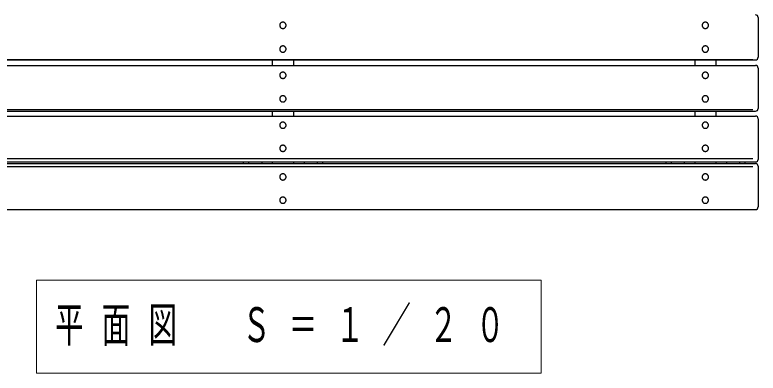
# Model space of a CAD drawing. Units: millimetres on the paper, scale 1:20. Extents: x -365 to 0, y -5 to 257.
# Drawn here: x -285.2 to -214.8, y 180.5 to 214.4 of the extents above; entities that cross this region are included whole.
import ezdxf

# ---------------------------------------------------------------- set-up
doc = ezdxf.new("R2010")
doc.units = ezdxf.units.MM
doc.layers.add('LY_1', color=7, linetype='Continuous', lineweight=25)
doc.styles.add('ＭＳ ゴシック', font='')
doc.styles.get('ＭＳ ゴシック').set_extended_font_data('MS Gothic')

msp = doc.modelspace()

# ---------------------------------------------------------------- linework, layer by layer
at = {"layer": 'LY_1'}
for p, q in [((-214.846, 214.162), (-214.846, 210.396)), ((-304.596, 210.146), (-215.096, 210.146)), ((-304.346, 210.174), (-215.346, 210.174)), ((-260.846, 210.146), (-260.846, 209.625)), ((-258.846, 210.146), (-258.846, 209.625)), ((-220.846, 210.146), (-220.846, 209.625)), ((-218.846, 210.146), (-218.846, 209.625)), ((-304.596, 209.625), (-215.096, 209.625)), ((-214.846, 209.375), (-214.846, 205.546)), ((-304.596, 205.296), (-215.096, 205.296)), ((-304.596, 204.835), (-215.096, 204.835)), ((-304.346, 205.469), (-215.346, 205.469)), ((-260.846, 205.296), (-260.846, 204.835)), ((-258.846, 205.296), (-258.846, 204.835)), ((-220.846, 205.296), (-220.846, 204.835)), ((-218.846, 205.296), (-218.846, 204.835)), ((-214.846, 204.585), (-214.846, 200.736)), ((-304.346, 200.805), (-215.346, 200.805)), ((-304.596, 200.486), (-215.096, 200.486)), ((-304.596, 200.331), (-215.096, 200.331)), ((-304.346, 200.047), (-215.346, 200.047)), ((-263.596, 200.486), (-263.596, 200.331)), ((-263.096, 200.486), (-263.096, 200.331)), ((-261.846, 200.486), (-261.846, 200.331)), ((-260.846, 200.486), (-260.846, 200.331)), ((-258.846, 200.486), (-258.846, 200.331)), ((-257.846, 200.486), (-257.846, 200.331)), ((-256.596, 200.486), (-256.596, 200.331)), ((-256.096, 200.486), (-256.096, 200.331)), ((-223.596, 200.486), (-223.596, 200.331)), ((-223.096, 200.486), (-223.096, 200.331)), ((-221.846, 200.486), (-221.846, 200.331)), ((-220.846, 200.486), (-220.846, 200.331)), ((-218.846, 200.486), (-218.846, 200.331)), ((-217.846, 200.486), (-217.846, 200.331)), ((-216.596, 200.486), (-216.596, 200.331)), ((-216.096, 200.486), (-216.096, 200.331)), ((-214.846, 200.081), (-214.846, 196.233)), ((-304.596, 195.983), (-215.096, 195.983))]:
    msp.add_line(p, q, dxfattribs=at)
at = {"layer": 'LY_1', "lineweight": 13}
for p, q in [((-283.182, 189.297), (-283.182, 180.497)), ((-235.382, 189.297), (-283.182, 189.297)), ((-235.382, 180.497), (-235.382, 189.297)), ((-283.182, 180.497), (-235.382, 180.497))]:
    msp.add_line(p, q, dxfattribs=at)
at = {"layer": 'LY_1'}
for points in [[(-259.546, 213.423), (-259.547, 213.449), (-259.55, 213.475), (-259.556, 213.501), (-259.564, 213.526), (-259.574, 213.55), (-259.586, 213.573), (-259.6, 213.595), (-259.616, 213.616), (-259.634, 213.635), (-259.653, 213.653), (-259.674, 213.669), (-259.696, 213.683), (-259.719, 213.695), (-259.743, 213.705), (-259.768, 213.713), (-259.794, 213.718), (-259.82, 213.722), (-259.846, 213.723), (-259.872, 213.722), (-259.898, 213.718), (-259.924, 213.713), (-259.949, 213.705), (-259.973, 213.695), (-259.996, 213.683), (-260.018, 213.669), (-260.039, 213.653), (-260.058, 213.635), (-260.076, 213.616), (-260.092, 213.595), (-260.106, 213.573), (-260.118, 213.55), (-260.128, 213.526), (-260.136, 213.501), (-260.141, 213.475), (-260.145, 213.449), (-260.146, 213.423), (-260.145, 213.397), (-260.141, 213.371), (-260.136, 213.345), (-260.128, 213.32), (-260.118, 213.296), (-260.106, 213.273), (-260.092, 213.251), (-260.076, 213.23), (-260.058, 213.211), (-260.039, 213.193), (-260.018, 213.177), (-259.996, 213.163), (-259.973, 213.151), (-259.949, 213.141), (-259.924, 213.133), (-259.898, 213.128), (-259.872, 213.124), (-259.846, 213.123), (-259.82, 213.124), (-259.794, 213.128), (-259.768, 213.133), (-259.743, 213.141), (-259.719, 213.151), (-259.696, 213.163), (-259.674, 213.177), (-259.653, 213.193), (-259.634, 213.211), (-259.616, 213.23), (-259.6, 213.251), (-259.586, 213.273), (-259.574, 213.296), (-259.564, 213.32), (-259.556, 213.345), (-259.55, 213.371), (-259.547, 213.397)], [(-219.546, 213.423), (-219.547, 213.449), (-219.55, 213.475), (-219.556, 213.501), (-219.564, 213.526), (-219.574, 213.55), (-219.586, 213.573), (-219.6, 213.595), (-219.616, 213.616), (-219.634, 213.635), (-219.653, 213.653), (-219.674, 213.669), (-219.696, 213.683), (-219.719, 213.695), (-219.743, 213.705), (-219.768, 213.713), (-219.794, 213.718), (-219.82, 213.722), (-219.846, 213.723), (-219.872, 213.722), (-219.898, 213.718), (-219.924, 213.713), (-219.949, 213.705), (-219.973, 213.695), (-219.996, 213.683), (-220.018, 213.669), (-220.039, 213.653), (-220.058, 213.635), (-220.076, 213.616), (-220.092, 213.595), (-220.106, 213.573), (-220.118, 213.55), (-220.128, 213.526), (-220.136, 213.501), (-220.141, 213.475), (-220.145, 213.449), (-220.146, 213.423), (-220.145, 213.397), (-220.141, 213.371), (-220.136, 213.345), (-220.128, 213.32), (-220.118, 213.296), (-220.106, 213.273), (-220.092, 213.251), (-220.076, 213.23), (-220.058, 213.211), (-220.039, 213.193), (-220.018, 213.177), (-219.996, 213.163), (-219.973, 213.151), (-219.949, 213.141), (-219.924, 213.133), (-219.898, 213.128), (-219.872, 213.124), (-219.846, 213.123), (-219.82, 213.124), (-219.794, 213.128), (-219.768, 213.133), (-219.743, 213.141), (-219.719, 213.151), (-219.696, 213.163), (-219.674, 213.177), (-219.653, 213.193), (-219.634, 213.211), (-219.616, 213.23), (-219.6, 213.251), (-219.586, 213.273), (-219.574, 213.296), (-219.564, 213.32), (-219.556, 213.345), (-219.55, 213.371), (-219.547, 213.397)], [(-259.546, 211.173), (-259.547, 211.2), (-259.55, 211.226), (-259.556, 211.251), (-259.564, 211.276), (-259.574, 211.3), (-259.586, 211.323), (-259.6, 211.346), (-259.616, 211.366), (-259.634, 211.386), (-259.653, 211.403), (-259.674, 211.419), (-259.696, 211.433), (-259.719, 211.445), (-259.743, 211.455), (-259.768, 211.463), (-259.794, 211.469), (-259.82, 211.472), (-259.846, 211.473), (-259.872, 211.472), (-259.898, 211.469), (-259.924, 211.463), (-259.949, 211.455), (-259.973, 211.445), (-259.996, 211.433), (-260.018, 211.419), (-260.039, 211.403), (-260.058, 211.386), (-260.076, 211.366), (-260.092, 211.346), (-260.106, 211.323), (-260.118, 211.3), (-260.128, 211.276), (-260.136, 211.251), (-260.141, 211.226), (-260.145, 211.2), (-260.146, 211.173), (-260.145, 211.147), (-260.141, 211.121), (-260.136, 211.096), (-260.128, 211.071), (-260.118, 211.047), (-260.106, 211.024), (-260.092, 211.001), (-260.076, 210.981), (-260.058, 210.961), (-260.039, 210.944), (-260.018, 210.928), (-259.996, 210.914), (-259.973, 210.902), (-259.949, 210.892), (-259.924, 210.884), (-259.898, 210.878), (-259.872, 210.875), (-259.846, 210.874), (-259.82, 210.875), (-259.794, 210.878), (-259.768, 210.884), (-259.743, 210.892), (-259.719, 210.902), (-259.696, 210.914), (-259.674, 210.928), (-259.653, 210.944), (-259.634, 210.961), (-259.616, 210.981), (-259.6, 211.001), (-259.586, 211.024), (-259.574, 211.047), (-259.564, 211.071), (-259.556, 211.096), (-259.55, 211.121), (-259.547, 211.147)], [(-219.546, 211.173), (-219.547, 211.2), (-219.55, 211.226), (-219.556, 211.251), (-219.564, 211.276), (-219.574, 211.3), (-219.586, 211.323), (-219.6, 211.346), (-219.616, 211.366), (-219.634, 211.386), (-219.653, 211.403), (-219.674, 211.419), (-219.696, 211.433), (-219.719, 211.445), (-219.743, 211.455), (-219.768, 211.463), (-219.794, 211.469), (-219.82, 211.472), (-219.846, 211.473), (-219.872, 211.472), (-219.898, 211.469), (-219.924, 211.463), (-219.949, 211.455), (-219.973, 211.445), (-219.996, 211.433), (-220.018, 211.419), (-220.039, 211.403), (-220.058, 211.386), (-220.076, 211.366), (-220.092, 211.346), (-220.106, 211.323), (-220.118, 211.3), (-220.128, 211.276), (-220.136, 211.251), (-220.141, 211.226), (-220.145, 211.2), (-220.146, 211.173), (-220.145, 211.147), (-220.141, 211.121), (-220.136, 211.096), (-220.128, 211.071), (-220.118, 211.047), (-220.106, 211.024), (-220.092, 211.001), (-220.076, 210.981), (-220.058, 210.961), (-220.039, 210.944), (-220.018, 210.928), (-219.996, 210.914), (-219.973, 210.902), (-219.949, 210.892), (-219.924, 210.884), (-219.898, 210.878), (-219.872, 210.875), (-219.846, 210.874), (-219.82, 210.875), (-219.794, 210.878), (-219.768, 210.884), (-219.743, 210.892), (-219.719, 210.902), (-219.696, 210.914), (-219.674, 210.928), (-219.653, 210.944), (-219.634, 210.961), (-219.616, 210.981), (-219.6, 211.001), (-219.586, 211.024), (-219.574, 211.047), (-219.564, 211.071), (-219.556, 211.096), (-219.55, 211.121), (-219.547, 211.147)], [(-259.546, 208.692), (-259.547, 208.718), (-259.55, 208.744), (-259.556, 208.769), (-259.564, 208.794), (-259.574, 208.818), (-259.586, 208.841), (-259.6, 208.863), (-259.616, 208.884), (-259.634, 208.903), (-259.653, 208.92), (-259.674, 208.936), (-259.696, 208.95), (-259.719, 208.962), (-259.743, 208.972), (-259.768, 208.98), (-259.794, 208.985), (-259.82, 208.989), (-259.846, 208.99), (-259.872, 208.989), (-259.898, 208.985), (-259.924, 208.98), (-259.949, 208.972), (-259.973, 208.962), (-259.996, 208.95), (-260.018, 208.936), (-260.039, 208.92), (-260.058, 208.903), (-260.076, 208.884), (-260.092, 208.863), (-260.106, 208.841), (-260.118, 208.818), (-260.128, 208.794), (-260.136, 208.769), (-260.141, 208.744), (-260.145, 208.718), (-260.146, 208.692), (-260.145, 208.666), (-260.141, 208.641), (-260.136, 208.615), (-260.128, 208.59), (-260.118, 208.566), (-260.106, 208.543), (-260.092, 208.522), (-260.076, 208.501), (-260.058, 208.482), (-260.039, 208.464), (-260.018, 208.448), (-259.996, 208.435), (-259.973, 208.423), (-259.949, 208.413), (-259.924, 208.405), (-259.898, 208.399), (-259.872, 208.396), (-259.846, 208.395), (-259.82, 208.396), (-259.794, 208.399), (-259.768, 208.405), (-259.743, 208.413), (-259.719, 208.423), (-259.696, 208.435), (-259.674, 208.448), (-259.653, 208.464), (-259.634, 208.482), (-259.616, 208.501), (-259.6, 208.522), (-259.586, 208.543), (-259.574, 208.566), (-259.564, 208.59), (-259.556, 208.615), (-259.55, 208.641), (-259.547, 208.666)], [(-219.546, 208.692), (-219.547, 208.718), (-219.55, 208.744), (-219.556, 208.769), (-219.564, 208.794), (-219.574, 208.818), (-219.586, 208.841), (-219.6, 208.863), (-219.616, 208.884), (-219.634, 208.903), (-219.653, 208.92), (-219.674, 208.936), (-219.696, 208.95), (-219.719, 208.962), (-219.743, 208.972), (-219.768, 208.98), (-219.794, 208.985), (-219.82, 208.989), (-219.846, 208.99), (-219.872, 208.989), (-219.898, 208.985), (-219.924, 208.98), (-219.949, 208.972), (-219.973, 208.962), (-219.996, 208.95), (-220.018, 208.936), (-220.039, 208.92), (-220.058, 208.903), (-220.076, 208.884), (-220.092, 208.863), (-220.106, 208.841), (-220.118, 208.818), (-220.128, 208.794), (-220.136, 208.769), (-220.141, 208.744), (-220.145, 208.718), (-220.146, 208.692), (-220.145, 208.666), (-220.141, 208.641), (-220.136, 208.615), (-220.128, 208.59), (-220.118, 208.566), (-220.106, 208.543), (-220.092, 208.522), (-220.076, 208.501), (-220.058, 208.482), (-220.039, 208.464), (-220.018, 208.448), (-219.996, 208.435), (-219.973, 208.423), (-219.949, 208.413), (-219.924, 208.405), (-219.898, 208.399), (-219.872, 208.396), (-219.846, 208.395), (-219.82, 208.396), (-219.794, 208.399), (-219.768, 208.405), (-219.743, 208.413), (-219.719, 208.423), (-219.696, 208.435), (-219.674, 208.448), (-219.653, 208.464), (-219.634, 208.482), (-219.616, 208.501), (-219.6, 208.522), (-219.586, 208.543), (-219.574, 208.566), (-219.564, 208.59), (-219.556, 208.615), (-219.55, 208.641), (-219.547, 208.666)], [(-259.546, 206.46), (-259.547, 206.486), (-259.55, 206.512), (-259.556, 206.537), (-259.564, 206.562), (-259.574, 206.586), (-259.586, 206.609), (-259.6, 206.631), (-259.616, 206.652), (-259.634, 206.671), (-259.653, 206.688), (-259.674, 206.704), (-259.696, 206.718), (-259.719, 206.73), (-259.743, 206.74), (-259.768, 206.748), (-259.794, 206.754), (-259.82, 206.757), (-259.846, 206.758), (-259.872, 206.757), (-259.898, 206.754), (-259.924, 206.748), (-259.949, 206.74), (-259.973, 206.73), (-259.996, 206.718), (-260.018, 206.704), (-260.039, 206.688), (-260.058, 206.671), (-260.076, 206.652), (-260.092, 206.631), (-260.106, 206.609), (-260.118, 206.586), (-260.128, 206.562), (-260.136, 206.537), (-260.141, 206.512), (-260.145, 206.486), (-260.146, 206.46), (-260.145, 206.435), (-260.141, 206.409), (-260.136, 206.383), (-260.128, 206.359), (-260.118, 206.335), (-260.106, 206.312), (-260.092, 206.29), (-260.076, 206.269), (-260.058, 206.25), (-260.039, 206.232), (-260.018, 206.217), (-259.996, 206.203), (-259.973, 206.191), (-259.949, 206.181), (-259.924, 206.173), (-259.898, 206.167), (-259.872, 206.164), (-259.846, 206.163), (-259.82, 206.164), (-259.794, 206.167), (-259.768, 206.173), (-259.743, 206.181), (-259.719, 206.191), (-259.696, 206.203), (-259.674, 206.217), (-259.653, 206.232), (-259.634, 206.25), (-259.616, 206.269), (-259.6, 206.29), (-259.586, 206.312), (-259.574, 206.335), (-259.564, 206.359), (-259.556, 206.383), (-259.55, 206.409), (-259.547, 206.435)], [(-219.546, 206.46), (-219.547, 206.486), (-219.55, 206.512), (-219.556, 206.537), (-219.564, 206.562), (-219.574, 206.586), (-219.586, 206.609), (-219.6, 206.631), (-219.616, 206.652), (-219.634, 206.671), (-219.653, 206.688), (-219.674, 206.704), (-219.696, 206.718), (-219.719, 206.73), (-219.743, 206.74), (-219.768, 206.748), (-219.794, 206.754), (-219.82, 206.757), (-219.846, 206.758), (-219.872, 206.757), (-219.898, 206.754), (-219.924, 206.748), (-219.949, 206.74), (-219.973, 206.73), (-219.996, 206.718), (-220.018, 206.704), (-220.039, 206.688), (-220.058, 206.671), (-220.076, 206.652), (-220.092, 206.631), (-220.106, 206.609), (-220.118, 206.586), (-220.128, 206.562), (-220.136, 206.537), (-220.141, 206.512), (-220.145, 206.486), (-220.146, 206.46), (-220.145, 206.435), (-220.141, 206.409), (-220.136, 206.383), (-220.128, 206.359), (-220.118, 206.335), (-220.106, 206.312), (-220.092, 206.29), (-220.076, 206.269), (-220.058, 206.25), (-220.039, 206.232), (-220.018, 206.217), (-219.996, 206.203), (-219.973, 206.191), (-219.949, 206.181), (-219.924, 206.173), (-219.898, 206.167), (-219.872, 206.164), (-219.846, 206.163), (-219.82, 206.164), (-219.794, 206.167), (-219.768, 206.173), (-219.743, 206.181), (-219.719, 206.191), (-219.696, 206.203), (-219.674, 206.217), (-219.653, 206.232), (-219.634, 206.25), (-219.616, 206.269), (-219.6, 206.29), (-219.586, 206.312), (-219.574, 206.335), (-219.564, 206.359), (-219.556, 206.383), (-219.55, 206.409), (-219.547, 206.435)], [(-259.546, 203.966), (-259.547, 203.991), (-259.55, 204.016), (-259.556, 204.041), (-259.564, 204.065), (-259.574, 204.089), (-259.586, 204.111), (-259.6, 204.133), (-259.616, 204.153), (-259.634, 204.172), (-259.653, 204.189), (-259.674, 204.205), (-259.696, 204.218), (-259.719, 204.23), (-259.743, 204.24), (-259.768, 204.247), (-259.794, 204.253), (-259.82, 204.256), (-259.846, 204.257), (-259.872, 204.256), (-259.898, 204.253), (-259.924, 204.247), (-259.949, 204.24), (-259.973, 204.23), (-259.996, 204.218), (-260.018, 204.205), (-260.039, 204.189), (-260.058, 204.172), (-260.076, 204.153), (-260.092, 204.133), (-260.106, 204.111), (-260.118, 204.089), (-260.128, 204.065), (-260.136, 204.041), (-260.141, 204.016), (-260.145, 203.991), (-260.146, 203.966), (-260.145, 203.94), (-260.141, 203.915), (-260.136, 203.89), (-260.128, 203.866), (-260.118, 203.842), (-260.106, 203.82), (-260.092, 203.798), (-260.076, 203.778), (-260.058, 203.759), (-260.039, 203.742), (-260.018, 203.727), (-259.996, 203.713), (-259.973, 203.701), (-259.949, 203.691), (-259.924, 203.684), (-259.898, 203.678), (-259.872, 203.675), (-259.846, 203.674), (-259.82, 203.675), (-259.794, 203.678), (-259.768, 203.684), (-259.743, 203.691), (-259.719, 203.701), (-259.696, 203.713), (-259.674, 203.727), (-259.653, 203.742), (-259.634, 203.759), (-259.616, 203.778), (-259.6, 203.798), (-259.586, 203.82), (-259.574, 203.842), (-259.564, 203.866), (-259.556, 203.89), (-259.55, 203.915), (-259.547, 203.94)], [(-219.546, 203.966), (-219.547, 203.991), (-219.55, 204.016), (-219.556, 204.041), (-219.564, 204.065), (-219.574, 204.089), (-219.586, 204.111), (-219.6, 204.133), (-219.616, 204.153), (-219.634, 204.172), (-219.653, 204.189), (-219.674, 204.205), (-219.696, 204.218), (-219.719, 204.23), (-219.743, 204.24), (-219.768, 204.247), (-219.794, 204.253), (-219.82, 204.256), (-219.846, 204.257), (-219.872, 204.256), (-219.898, 204.253), (-219.924, 204.247), (-219.949, 204.24), (-219.973, 204.23), (-219.996, 204.218), (-220.018, 204.205), (-220.039, 204.189), (-220.058, 204.172), (-220.076, 204.153), (-220.092, 204.133), (-220.106, 204.111), (-220.118, 204.089), (-220.128, 204.065), (-220.136, 204.041), (-220.141, 204.016), (-220.145, 203.991), (-220.146, 203.966), (-220.145, 203.94), (-220.141, 203.915), (-220.136, 203.89), (-220.128, 203.866), (-220.118, 203.842), (-220.106, 203.82), (-220.092, 203.798), (-220.076, 203.778), (-220.058, 203.759), (-220.039, 203.742), (-220.018, 203.727), (-219.996, 203.713), (-219.973, 203.701), (-219.949, 203.691), (-219.924, 203.684), (-219.898, 203.678), (-219.872, 203.675), (-219.846, 203.674), (-219.82, 203.675), (-219.794, 203.678), (-219.768, 203.684), (-219.743, 203.691), (-219.719, 203.701), (-219.696, 203.713), (-219.674, 203.727), (-219.653, 203.742), (-219.634, 203.759), (-219.616, 203.778), (-219.6, 203.798), (-219.586, 203.82), (-219.574, 203.842), (-219.564, 203.866), (-219.556, 203.89), (-219.55, 203.915), (-219.547, 203.94)], [(-259.546, 201.777), (-259.547, 201.803), (-259.55, 201.828), (-259.556, 201.853), (-259.564, 201.877), (-259.574, 201.901), (-259.586, 201.923), (-259.6, 201.945), (-259.616, 201.965), (-259.634, 201.984), (-259.653, 202.001), (-259.674, 202.016), (-259.696, 202.03), (-259.719, 202.042), (-259.743, 202.052), (-259.768, 202.059), (-259.794, 202.065), (-259.82, 202.068), (-259.846, 202.069), (-259.872, 202.068), (-259.898, 202.065), (-259.924, 202.059), (-259.949, 202.052), (-259.973, 202.042), (-259.996, 202.03), (-260.018, 202.016), (-260.039, 202.001), (-260.058, 201.984), (-260.076, 201.965), (-260.092, 201.945), (-260.106, 201.923), (-260.118, 201.901), (-260.128, 201.877), (-260.136, 201.853), (-260.141, 201.828), (-260.145, 201.803), (-260.146, 201.777), (-260.145, 201.752), (-260.141, 201.727), (-260.136, 201.702), (-260.128, 201.678), (-260.118, 201.654), (-260.106, 201.632), (-260.092, 201.61), (-260.076, 201.59), (-260.058, 201.571), (-260.039, 201.554), (-260.018, 201.538), (-259.996, 201.525), (-259.973, 201.513), (-259.949, 201.503), (-259.924, 201.496), (-259.898, 201.49), (-259.872, 201.487), (-259.846, 201.486), (-259.82, 201.487), (-259.794, 201.49), (-259.768, 201.496), (-259.743, 201.503), (-259.719, 201.513), (-259.696, 201.525), (-259.674, 201.538), (-259.653, 201.554), (-259.634, 201.571), (-259.616, 201.59), (-259.6, 201.61), (-259.586, 201.632), (-259.574, 201.654), (-259.564, 201.678), (-259.556, 201.702), (-259.55, 201.727), (-259.547, 201.752)], [(-219.546, 201.777), (-219.547, 201.803), (-219.55, 201.828), (-219.556, 201.853), (-219.564, 201.877), (-219.574, 201.901), (-219.586, 201.923), (-219.6, 201.945), (-219.616, 201.965), (-219.634, 201.984), (-219.653, 202.001), (-219.674, 202.016), (-219.696, 202.03), (-219.719, 202.042), (-219.743, 202.052), (-219.768, 202.059), (-219.794, 202.065), (-219.82, 202.068), (-219.846, 202.069), (-219.872, 202.068), (-219.898, 202.065), (-219.924, 202.059), (-219.949, 202.052), (-219.973, 202.042), (-219.996, 202.03), (-220.018, 202.016), (-220.039, 202.001), (-220.058, 201.984), (-220.076, 201.965), (-220.092, 201.945), (-220.106, 201.923), (-220.118, 201.901), (-220.128, 201.877), (-220.136, 201.853), (-220.141, 201.828), (-220.145, 201.803), (-220.146, 201.777), (-220.145, 201.752), (-220.141, 201.727), (-220.136, 201.702), (-220.128, 201.678), (-220.118, 201.654), (-220.106, 201.632), (-220.092, 201.61), (-220.076, 201.59), (-220.058, 201.571), (-220.039, 201.554), (-220.018, 201.538), (-219.996, 201.525), (-219.973, 201.513), (-219.949, 201.503), (-219.924, 201.496), (-219.898, 201.49), (-219.872, 201.487), (-219.846, 201.486), (-219.82, 201.487), (-219.794, 201.49), (-219.768, 201.496), (-219.743, 201.503), (-219.719, 201.513), (-219.696, 201.525), (-219.674, 201.538), (-219.653, 201.554), (-219.634, 201.571), (-219.616, 201.59), (-219.6, 201.61), (-219.586, 201.632), (-219.574, 201.654), (-219.564, 201.678), (-219.556, 201.702), (-219.55, 201.727), (-219.547, 201.752)], [(-259.546, 199.069), (-259.547, 199.095), (-259.55, 199.12), (-259.556, 199.145), (-259.564, 199.169), (-259.574, 199.193), (-259.586, 199.216), (-259.6, 199.237), (-259.616, 199.258), (-259.634, 199.276), (-259.653, 199.294), (-259.674, 199.309), (-259.696, 199.323), (-259.719, 199.335), (-259.743, 199.345), (-259.768, 199.352), (-259.794, 199.358), (-259.82, 199.361), (-259.846, 199.362), (-259.872, 199.361), (-259.898, 199.358), (-259.924, 199.352), (-259.949, 199.345), (-259.973, 199.335), (-259.996, 199.323), (-260.018, 199.309), (-260.039, 199.294), (-260.058, 199.276), (-260.076, 199.258), (-260.092, 199.237), (-260.106, 199.216), (-260.118, 199.193), (-260.128, 199.169), (-260.136, 199.145), (-260.141, 199.12), (-260.145, 199.095), (-260.146, 199.069), (-260.145, 199.043), (-260.141, 199.018), (-260.136, 198.993), (-260.128, 198.969), (-260.118, 198.945), (-260.106, 198.922), (-260.092, 198.901), (-260.076, 198.88), (-260.058, 198.861), (-260.039, 198.844), (-260.018, 198.829), (-259.996, 198.815), (-259.973, 198.803), (-259.949, 198.793), (-259.924, 198.786), (-259.898, 198.78), (-259.872, 198.777), (-259.846, 198.776), (-259.82, 198.777), (-259.794, 198.78), (-259.768, 198.786), (-259.743, 198.793), (-259.719, 198.803), (-259.696, 198.815), (-259.674, 198.829), (-259.653, 198.844), (-259.634, 198.861), (-259.616, 198.88), (-259.6, 198.901), (-259.586, 198.922), (-259.574, 198.945), (-259.564, 198.969), (-259.556, 198.993), (-259.55, 199.018), (-259.547, 199.043)], [(-219.546, 199.069), (-219.547, 199.095), (-219.55, 199.12), (-219.556, 199.145), (-219.564, 199.169), (-219.574, 199.193), (-219.586, 199.216), (-219.6, 199.237), (-219.616, 199.258), (-219.634, 199.276), (-219.653, 199.294), (-219.674, 199.309), (-219.696, 199.323), (-219.719, 199.335), (-219.743, 199.345), (-219.768, 199.352), (-219.794, 199.358), (-219.82, 199.361), (-219.846, 199.362), (-219.872, 199.361), (-219.898, 199.358), (-219.924, 199.352), (-219.949, 199.345), (-219.973, 199.335), (-219.996, 199.323), (-220.018, 199.309), (-220.039, 199.294), (-220.058, 199.276), (-220.076, 199.258), (-220.092, 199.237), (-220.106, 199.216), (-220.118, 199.193), (-220.128, 199.169), (-220.136, 199.145), (-220.141, 199.12), (-220.145, 199.095), (-220.146, 199.069), (-220.145, 199.043), (-220.141, 199.018), (-220.136, 198.993), (-220.128, 198.969), (-220.118, 198.945), (-220.106, 198.922), (-220.092, 198.901), (-220.076, 198.88), (-220.058, 198.861), (-220.039, 198.844), (-220.018, 198.829), (-219.996, 198.815), (-219.973, 198.803), (-219.949, 198.793), (-219.924, 198.786), (-219.898, 198.78), (-219.872, 198.777), (-219.846, 198.776), (-219.82, 198.777), (-219.794, 198.78), (-219.768, 198.786), (-219.743, 198.793), (-219.719, 198.803), (-219.696, 198.815), (-219.674, 198.829), (-219.653, 198.844), (-219.634, 198.861), (-219.616, 198.88), (-219.6, 198.901), (-219.586, 198.922), (-219.574, 198.945), (-219.564, 198.969), (-219.556, 198.993), (-219.55, 199.018), (-219.547, 199.043)], [(-259.546, 196.868), (-259.547, 196.894), (-259.55, 196.919), (-259.556, 196.944), (-259.564, 196.968), (-259.574, 196.992), (-259.586, 197.015), (-259.6, 197.036), (-259.616, 197.057), (-259.634, 197.076), (-259.653, 197.093), (-259.674, 197.109), (-259.696, 197.122), (-259.719, 197.134), (-259.743, 197.144), (-259.768, 197.152), (-259.794, 197.157), (-259.82, 197.16), (-259.846, 197.162), (-259.872, 197.16), (-259.898, 197.157), (-259.924, 197.152), (-259.949, 197.144), (-259.973, 197.134), (-259.996, 197.122), (-260.018, 197.109), (-260.039, 197.093), (-260.058, 197.076), (-260.076, 197.057), (-260.092, 197.036), (-260.106, 197.015), (-260.118, 196.992), (-260.128, 196.968), (-260.136, 196.944), (-260.141, 196.919), (-260.145, 196.894), (-260.146, 196.868), (-260.145, 196.843), (-260.141, 196.817), (-260.136, 196.792), (-260.128, 196.768), (-260.118, 196.744), (-260.106, 196.721), (-260.092, 196.7), (-260.076, 196.68), (-260.058, 196.661), (-260.039, 196.643), (-260.018, 196.628), (-259.996, 196.614), (-259.973, 196.602), (-259.949, 196.592), (-259.924, 196.585), (-259.898, 196.579), (-259.872, 196.576), (-259.846, 196.575), (-259.82, 196.576), (-259.794, 196.579), (-259.768, 196.585), (-259.743, 196.592), (-259.719, 196.602), (-259.696, 196.614), (-259.674, 196.628), (-259.653, 196.643), (-259.634, 196.661), (-259.616, 196.68), (-259.6, 196.7), (-259.586, 196.721), (-259.574, 196.744), (-259.564, 196.768), (-259.556, 196.792), (-259.55, 196.817), (-259.547, 196.843)], [(-219.546, 196.868), (-219.547, 196.894), (-219.55, 196.919), (-219.556, 196.944), (-219.564, 196.968), (-219.574, 196.992), (-219.586, 197.015), (-219.6, 197.036), (-219.616, 197.057), (-219.634, 197.076), (-219.653, 197.093), (-219.674, 197.109), (-219.696, 197.122), (-219.719, 197.134), (-219.743, 197.144), (-219.768, 197.152), (-219.794, 197.157), (-219.82, 197.16), (-219.846, 197.162), (-219.872, 197.16), (-219.898, 197.157), (-219.924, 197.152), (-219.949, 197.144), (-219.973, 197.134), (-219.996, 197.122), (-220.018, 197.109), (-220.039, 197.093), (-220.058, 197.076), (-220.076, 197.057), (-220.092, 197.036), (-220.106, 197.015), (-220.118, 196.992), (-220.128, 196.968), (-220.136, 196.944), (-220.141, 196.919), (-220.145, 196.894), (-220.146, 196.868), (-220.145, 196.843), (-220.141, 196.817), (-220.136, 196.792), (-220.128, 196.768), (-220.118, 196.744), (-220.106, 196.721), (-220.092, 196.7), (-220.076, 196.68), (-220.058, 196.661), (-220.039, 196.643), (-220.018, 196.628), (-219.996, 196.614), (-219.973, 196.602), (-219.949, 196.592), (-219.924, 196.585), (-219.898, 196.579), (-219.872, 196.576), (-219.846, 196.575), (-219.82, 196.576), (-219.794, 196.579), (-219.768, 196.585), (-219.743, 196.592), (-219.719, 196.602), (-219.696, 196.614), (-219.674, 196.628), (-219.653, 196.643), (-219.634, 196.661), (-219.616, 196.68), (-219.6, 196.7), (-219.586, 196.721), (-219.574, 196.744), (-219.564, 196.768), (-219.556, 196.792), (-219.55, 196.817), (-219.547, 196.843)]]:
    msp.add_lwpolyline(points, close=True, dxfattribs=at)
for centre, start, end in [((-215.096, 214.162), 0, 89.99998), ((-215.096, 210.396), 269.99996, 0), ((-215.096, 209.375), 0, 89.99998), ((-215.096, 205.546), 269.99996, 0), ((-215.096, 204.585), 0, 89.99998), ((-215.096, 200.736), 269.99996, 0), ((-215.096, 200.081), 0, 89.99998), ((-215.096, 196.233), 269.99996, 0)]:
    msp.add_arc(centre, 0.25, start, end, dxfattribs=at)

# ---------------------------------------------------------------- texts
at = {"layer": 'LY_1', "insert": (-259.282, 184.897), "char_height": 3.299, "attachment_point": 5, "style": 'ＭＳ ゴシック'}
msp.add_mtext('\\T1.64;\\W0.6;平面図\u3000Ｓ＝１／２０', dxfattribs=at)

doc.saveas('drawing.dxf')
